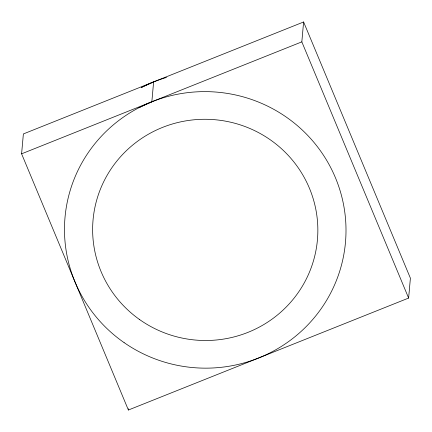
<?xml version="1.0" encoding="UTF-8"?>
<svg xmlns="http://www.w3.org/2000/svg" width="432" height="432" viewBox="0 0 432 432"><rect width="100%" height="100%" fill="white"/><g stroke="black" fill="none" stroke-linecap="round" stroke-linejoin="round"><path stroke-width="0.65" d="M21.6 153.819L23.377 133.936L303.61 21.978L410.4 278.181L408.623 298.064L128.39 410.022L21.6 153.819L301.833 41.866L303.61 21.978M128.39 410.022L128.509 408.699M139.055 107.649L151.843 101.79L153.619 81.902L141.604 87.367M301.833 41.866L408.623 298.064M141.404 87.464A140.783 138.245 5.1 0 1 166.504 77.458M139.282 319.334A112.628 110.597 5.1 0 0 317.266 241.52A112.628 110.597 5.1 0 0 159.17 128.812A112.628 110.597 5.1 0 0 139.282 319.334M124.114 342.625A140.783 138.245 5.1 0 0 345.427 242.843A140.783 138.245 5.1 0 0 146.178 104.198A140.783 138.245 5.1 0 0 124.114 342.625"/></g></svg>
